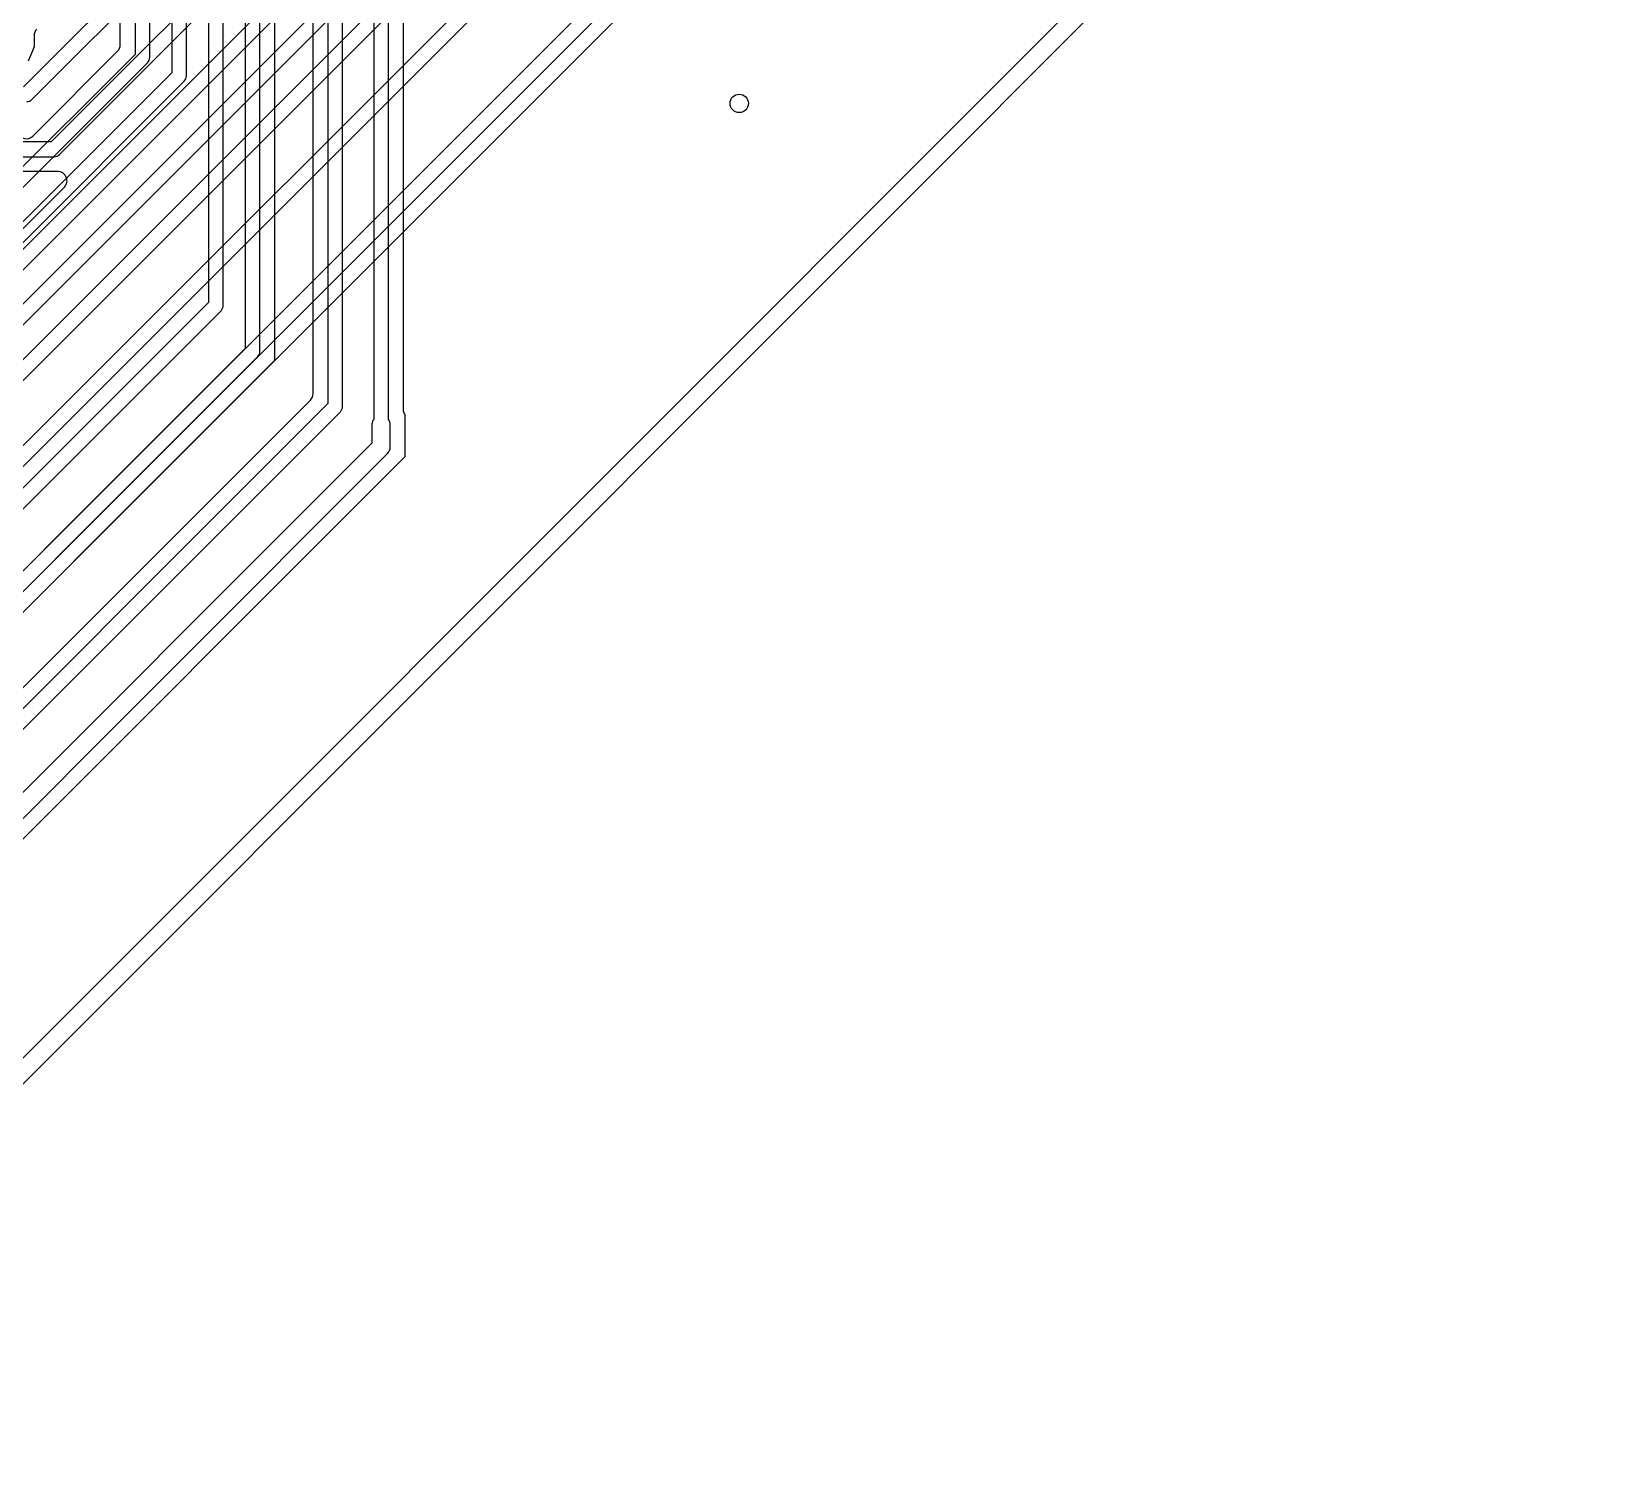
# Model space of a CAD drawing. Header units: millimetres. Extents: x -12.6 to 79.4, y -27 to 65.1.
# Drawn here: x 57.72 to 79.4, y -27.03 to -7.26 of the extents above; entities that cross this region are included whole.
import ezdxf

# ---------------------------------------------------------------- set-up
doc = ezdxf.new("R2010")
doc.units = ezdxf.units.MM

msp = doc.modelspace()

# ---------------------------------------------------------------- linework, layer by layer
at = {"layer": '16_copper'}
for points in [[(56.843, -12.846), (71.268, 1.579, 0.198912), (71.298, 1.651), (71.298, 10.761), (71.306, 10.761), (71.306, 11.461), (71.086, 11.461), (71.086, 10.761), (71.095, 10.761), (71.095, 1.693), (56.702, -12.7)], [(57.328, -10.837), (70.468, 2.303, 0.198912), (70.498, 2.375), (70.498, 10.761), (70.506, 10.761), (70.506, 11.461), (70.286, 11.461), (70.286, 10.761), (70.295, 10.761), (70.295, 2.417), (57.154, -10.723, 0.254524)], [(57.425, -11.502), (70.868, 1.941, 0.198912), (70.898, 2.013), (70.898, 10.761), (70.906, 10.761), (70.906, 11.461), (70.686, 11.461), (70.686, 10.761), (70.695, 10.761), (70.695, 2.055), (57.311, -11.328)], [(57.658, -8.23, 0.198647), (57.73, -8.2), (70.074, 4.119, 0.199178), (70.104, 4.191), (70.104, 10.761), (70.106, 10.761), (70.106, 11.461), (69.886, 11.461), (69.886, 10.761), (69.901, 10.761), (69.901, 4.233), (57.616, -8.026)], [(54.622, -24.443), (76.833, -2.21, 0.767147), (76.71, -1.998), (76.619, -2.022), (75.73, -2.022), (74.871, -1.792), (74.1, -1.347), (73.471, -0.718), (73.033, 0.04, 0.767326), (72.796, -0.023), (72.796, -0.137), (72.601, -0.332, 0.16055), (72.53, -0.367), (57.187, -15.71)], [(56.917, -15.693), (72.485, -0.125, 0.371448)], [(57.364, -8.992), (58.039, -8.992, 0.198912), (58.111, -8.962), (64.22, -2.853, 0.954416), (64.587, -2.244), (64.547, -2.22, 0.730922), (64.076, -2.709), (57.997, -8.788), (57.364, -8.788)], [(56.587, -14.296), (66.125, -4.758, 0.954416), (66.492, -4.149), (66.452, -4.125, 0.730922), (65.981, -4.614), (56.473, -14.122)], [(57.14, -10.45), (58.179, -9.412, 0.668179), (58.089, -9.195), (57.561, -9.195, 0.198912)]]:
    msp.add_lwpolyline(points, format="xyb", dxfattribs=at)
msp.add_lwpolyline([(72.339, 0.017), (56.803, -15.519)], dxfattribs=at)
at = {"layer": '1_copper'}
for points in [[(57.425, -9.597), (59.33, -7.692, 0.198912), (59.36, -7.62), (59.36, 8.086), (60.824, 9.55), (74.184, 9.55, 0.943616), (74.823, 9.717), (74.812, 9.758, 0.722243), (74.184, 9.754), (60.782, 9.754, 0.198912), (60.71, 9.724), (59.186, 8.2, 0.198912), (59.157, 8.128), (59.157, -7.578), (57.311, -9.423)], [(57.552, -10.232), (59.838, -7.946, 0.198912), (59.868, -7.874), (59.868, 7.705), (60.951, 8.788), (74.819, 8.788, 0.943616), (75.458, 8.955), (75.447, 8.996, 0.722243), (74.819, 8.992), (60.909, 8.992, 0.198912), (60.837, 8.962), (59.694, 7.819, 0.198912), (59.665, 7.747), (59.665, -7.832), (57.438, -10.058)], [(54.631, -16.836), (60.346, -11.121, 0.198912), (60.376, -11.049), (60.376, 7.197), (61.205, 8.026), (75.454, 8.026, 0.943616), (76.093, 8.193), (76.082, 8.234, 0.722243), (75.454, 8.23), (61.163, 8.23, 0.198912), (61.091, 8.2), (60.202, 7.311, 0.198912), (60.173, 7.239), (60.173, -11.007), (54.517, -16.662)], [(57.534, -8.664, 0.534515), (57.742, -8.706), (58.916, -7.531, 0.198912), (58.953, -7.441), (58.953, 8.254)], [(55.253, -17.357), (60.854, -11.756, 0.198912), (60.884, -11.684), (60.884, 6.689), (61.586, 7.391), (76.089, 7.391, 0.943616), (76.728, 7.558), (76.717, 7.599, 0.722243), (76.089, 7.595), (61.544, 7.595, 0.198912), (61.472, 7.565), (60.71, 6.803, 0.198912), (60.681, 6.731), (60.681, -11.642), (55.109, -17.213, 0.208709)], [(61.087, 6.552), (61.087, -11.81), (55.536, -17.361, 0.198912)], [(55.647, -18.868), (61.997, -12.518, 0.198912), (62.027, -12.446), (62.027, 4.911), (62.856, 5.74), (77.359, 5.74, 0.943616), (77.998, 5.907), (77.987, 5.948, 0.722243), (77.359, 5.944), (62.814, 5.944, 0.198912), (62.742, 5.914), (61.853, 5.025, 0.198912), (61.824, 4.953), (61.824, -12.404), (55.533, -18.694)], [(56.713, -19.032), (62.65, -13.095, 0.198912), (62.687, -13.005), (62.687, -12.7, 0.161412), (62.662, -12.624), (62.662, 4.149), (63.364, 4.851), (77.994, 4.851, 0.943616), (78.633, 5.018), (78.622, 5.059, 0.722243), (77.994, 5.055), (63.322, 5.055, 0.198912), (63.25, 5.025), (62.488, 4.263, 0.198912), (62.459, 4.191), (62.459, -12.625), (62.447, -12.642, 0.120111), (62.433, -12.7), (62.433, -12.952), (56.533, -18.852)], [(55.486, -18.454), (61.583, -12.357, 0.198912), (61.62, -12.267), (61.62, 5.079)], [(62.865, 4.012), (62.865, -12.485, 0.021326), (62.865, -12.496), (62.867, -12.505, 0.104639), (62.89, -12.561), (62.89, -13.142), (56.984, -19.048, 0.198912)], [(54.622, -24.443), (76.833, -2.21, 0.767147)], [(57.797, -7.226, 0.198912), (57.76, -7.316), (57.76, -7.472), (57.678, -7.668)]]:
    msp.add_lwpolyline(points, format="xyb", dxfattribs=at)
at = {"layer": 'drills_via_1_16'}
msp.add_circle((67.513, -8.255), 0.127, dxfattribs=at)
at = {"layer": 'outline'}
msp.add_lwpolyline([(15.196, -27.026), (51.506, -27.026), (51.694, -27.017), (51.881, -26.993), (52.065, -26.952), (52.245, -26.895), (52.419, -26.823), (52.586, -26.736), (52.745, -26.635), (52.894, -26.52), (53.033, -26.393), (78.88, -0.521), (78.984, -0.407), (79.079, -0.284), (79.162, -0.153), (79.234, -0.015), (79.293, 0.128), (79.34, 0.276), (79.373, 0.427), (79.394, 0.581), (79.4, 0.736), (79.4, 37.207)], dxfattribs=at)

doc.saveas('drawing.dxf')
